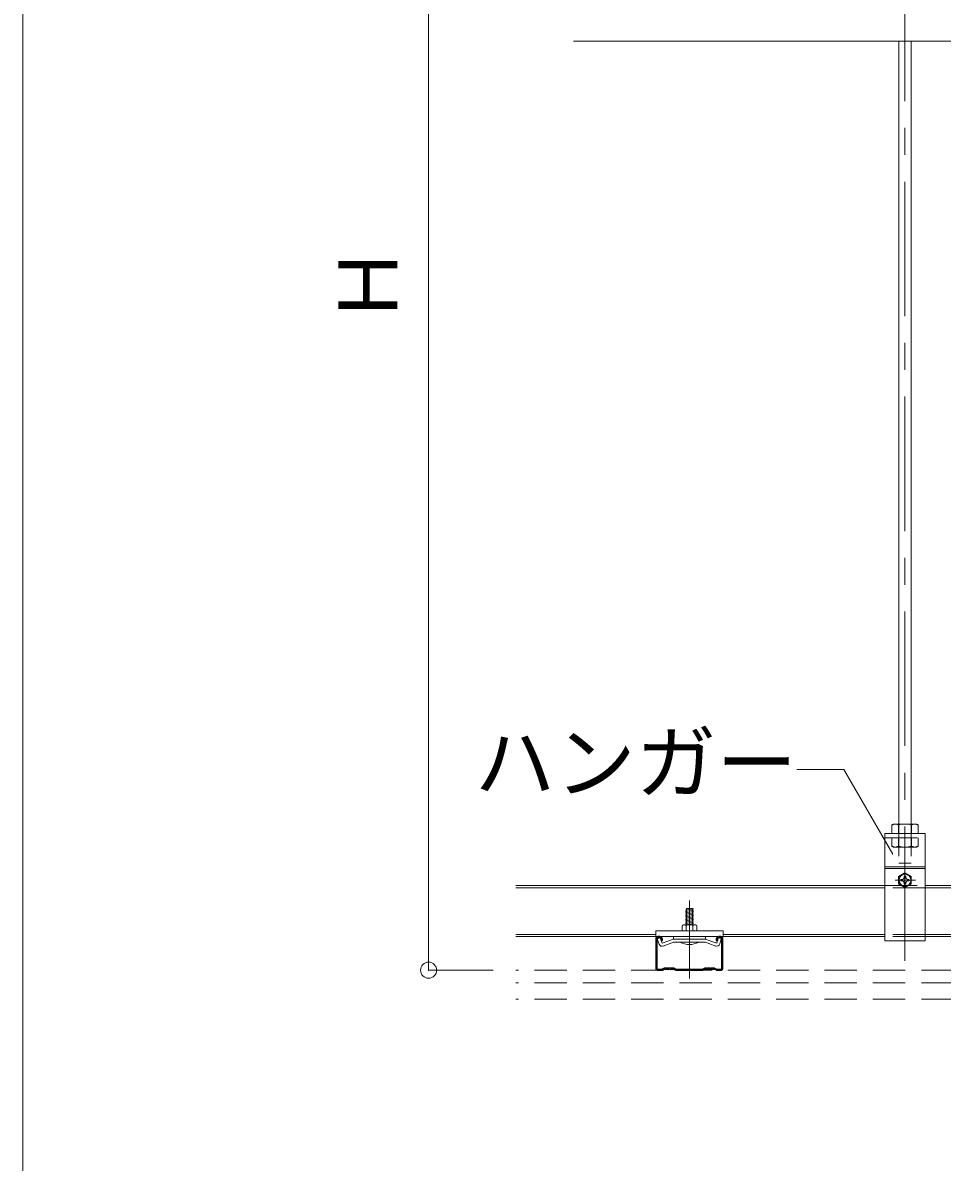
# Model space of a CAD drawing. Units: millimetres on the paper, with parts at other scales. Extents: x -195 to 195, y -135 to 133.
# Drawn here: x -195 to -160.77, y -67.06 to -24.66 of the extents above; entities that cross this region are included whole.
import ezdxf
from ezdxf.enums import TextEntityAlignment as Align

# ---------------------------------------------------------------- set-up
doc = ezdxf.new("R2010")
doc.units = ezdxf.units.MM
doc.header["$PDMODE"] = 32
doc.header["$PDSIZE"] = 0.6
doc.linetypes.add('CHAIN1', pattern=[8, 5, -1, 1, -1])
doc.linetypes.add('DASHED1', pattern=[1.8, 1.2, -0.6])
for name, color, linetype, lineweight in [('5-0_中心線', 4, 'CHAIN1', 9), ('5-1_吊り材', 7, 'Continuous', 18), ('5-2_野縁受け', 3, 'Continuous', 18), ('5-3_野縁', 2, 'Continuous', 25), ('5-5_寸法', 7, 'Continuous', 9), ('5-6_文字', 7, 'Continuous', 18), ('5-A_クリップ', 7, 'Continuous', 18), ('5-D_パネル', 4, 'DASHED1', 9), ('F-3_野縁', 7, 'Continuous', 18)]:
    doc.layers.add(name, color=color, linetype=linetype, lineweight=lineweight)
doc.styles.add('ＭＳ ゴシック', font='')
doc.styles.get('ＭＳ ゴシック').set_extended_font_data('MS Gothic')

msp = doc.modelspace()

# ---------------------------------------------------------------- linework, layer by layer
at = {"layer": '5-0_中心線'}
for p, q in [((-162.16, -59.57), (-162.16, -5.037)), ((-162.524, -56.563), (-161.768, -56.563)), ((-170.185, -60.217), (-170.185, -57.316))]:
    msp.add_line(p, q, dxfattribs=at)
at = {"layer": '5-1_吊り材'}
for p, q in [((-162.385, -54.473), (-162.385, -25.336)), ((-161.935, -54.473), (-161.935, -25.336)), ((-162.584, -54.473), (-162.65, -54.511)), ((-162.65, -54.823), (-162.65, -54.511)), ((-162.584, -54.473), (-161.735, -54.473)), ((-162.405, -54.823), (-162.405, -54.511)), ((-161.915, -54.823), (-161.915, -54.511)), ((-161.735, -54.473), (-161.67, -54.511)), ((-161.67, -54.823), (-161.67, -54.511)), ((-162.91, -54.823), (-161.41, -54.823)), ((-162.91, -58.823), (-162.91, -54.823)), ((-161.41, -54.823), (-161.41, -58.823)), ((-162.91, -56.063), (-161.41, -56.063)), ((-162.91, -56.133), (-161.41, -56.133)), ((-162.162, -56.288), (-162.4, -56.426)), ((-162.162, -56.288), (-161.924, -56.426)), ((-162.4, -56.426), (-162.4, -56.701)), ((-162.162, -56.838), (-162.4, -56.701)), ((-162.309, -56.533), (-162.28, -56.533)), ((-162.309, -56.593), (-162.28, -56.593)), ((-162.192, -56.416), (-162.192, -56.444)), ((-162.192, -56.71), (-162.192, -56.683)), ((-162.162, -56.838), (-161.924, -56.701)), ((-162.132, -56.416), (-162.132, -56.444)), ((-162.132, -56.416), (-162.132, -56.457)), ((-162.132, -56.71), (-162.132, -56.67)), ((-162.132, -56.71), (-162.132, -56.683)), ((-162.015, -56.533), (-162.044, -56.533)), ((-162.015, -56.593), (-162.044, -56.593)), ((-161.924, -56.426), (-161.924, -56.701)), ((-161.41, -58.823), (-162.91, -58.823))]:
    msp.add_line(p, q, dxfattribs=at)
at = {"layer": '5-1_吊り材', "linetype": 'DASHED1'}
for p, q in [((-162.385, -54.473), (-162.385, -55.936)), ((-161.935, -54.473), (-161.935, -55.936)), ((-162.91, -54.983), (-161.41, -54.983)), ((-162.65, -54.983), (-162.65, -55.296)), ((-162.405, -54.983), (-162.405, -55.296)), ((-161.915, -54.983), (-161.915, -55.296)), ((-161.67, -54.983), (-161.67, -55.296)), ((-162.584, -55.333), (-162.65, -55.296)), ((-161.735, -55.333), (-162.584, -55.333)), ((-161.735, -55.333), (-161.67, -55.296)), ((-162.385, -55.936), (-161.935, -55.936))]:
    msp.add_line(p, q, dxfattribs=at)
at = {"layer": '5-1_吊り材'}
msp.add_circle((-162.162, -56.563), 0.22, dxfattribs=at)
for centre, radius, start, end in [((-162.489, -54.812), 0.341, 96.3429, 118.0413), ((-162.535, -54.717), 0.244, 57.5712, 88.0446), ((-162.16, -55.284), 0.811, 72.412, 107.588), ((-161.784, -54.717), 0.244, 91.9554, 122.4288), ((-161.83, -54.812), 0.341, 61.9587, 83.6571), ((-162.162, -56.563), 0.15, 168.463, 191.5133), ((-162.272, -56.454), 0.0802, 264.363, 6.6734), ((-162.272, -56.673), 0.0802, 353.3265, 95.637), ((-162.162, -56.563), 0.15, 78.463, 101.537), ((-162.162, -56.563), 0.15, 258.463, 281.537), ((-162.052, -56.454), 0.0802, 173.3265, 275.637), ((-162.052, -56.673), 0.0802, 84.363, 186.6735), ((-162.162, -56.563), 0.15, 348.4867, 11.537)]:
    msp.add_arc(centre, radius, start, end, dxfattribs=at)
at = {"layer": '5-1_吊り材', "linetype": 'DASHED1'}
for centre, radius, start, end in [((-162.489, -54.995), 0.341, 241.9587, 263.6571), ((-162.535, -55.09), 0.244, 271.9554, 302.4288), ((-162.16, -54.523), 0.811, 252.412, 287.588), ((-161.784, -55.09), 0.244, 237.5712, 268.0446), ((-161.83, -54.995), 0.341, 276.3429, 298.0413)]:
    msp.add_arc(centre, radius, start, end, dxfattribs=at)
at = {"layer": '5-2_野縁受け'}
for p, q in [((-176.642, -56.763), (-162.91, -56.763)), ((-161.41, -56.763), (-117.91, -56.763)), ((-176.642, -56.843), (-162.91, -56.843)), ((-161.41, -56.843), (-117.91, -56.843)), ((-176.642, -58.583), (-171.433, -58.583)), ((-176.642, -58.663), (-162.91, -58.663)), ((-168.933, -58.583), (-162.91, -58.583)), ((-161.41, -58.583), (-156.283, -58.583)), ((-161.41, -58.663), (-156.283, -58.663))]:
    msp.add_line(p, q, dxfattribs=at)
at = {"layer": '5-2_野縁受け', "linetype": 'DASHED1'}
for p, q in [((-162.91, -56.763), (-161.41, -56.763)), ((-161.41, -56.843), (-162.91, -56.843)), ((-161.41, -58.583), (-162.91, -58.583)), ((-161.41, -58.663), (-162.91, -58.663))]:
    msp.add_line(p, q, dxfattribs=at)
at = {"layer": '5-3_野縁'}
for p, q in [((-171.435, -58.738), (-171.435, -59.838)), ((-171.395, -58.738), (-171.395, -59.838)), ((-171.285, -58.663), (-171.36, -58.663)), ((-171.285, -58.703), (-171.36, -58.703)), ((-171.225, -58.813), (-171.225, -58.763)), ((-171.225, -58.813), (-171.185, -58.813)), ((-171.185, -58.813), (-171.185, -58.763)), ((-169.185, -58.763), (-169.185, -58.813)), ((-169.185, -58.813), (-169.145, -58.813)), ((-169.145, -58.763), (-169.145, -58.813)), ((-169.01, -58.663), (-169.085, -58.663)), ((-169.01, -58.703), (-169.085, -58.703)), ((-168.975, -59.838), (-168.975, -58.738)), ((-168.935, -59.838), (-168.935, -58.738)), ((-171.36, -59.873), (-171.206, -59.873)), ((-171.36, -59.913), (-171.194, -59.913)), ((-171.122, -59.837), (-171.2, -59.872)), ((-171.194, -59.913), (-171.106, -59.873)), ((-171.088, -59.876), (-171.092, -59.874)), ((-171.067, -59.842), (-171.071, -59.84)), ((-171.052, -59.842), (-171.048, -59.84)), ((-171.031, -59.876), (-171.027, -59.874)), ((-171.008, -59.876), (-171.012, -59.874)), ((-170.987, -59.842), (-170.991, -59.84)), ((-170.972, -59.842), (-170.968, -59.84)), ((-170.951, -59.876), (-170.947, -59.874)), ((-170.928, -59.876), (-170.932, -59.874)), ((-170.907, -59.842), (-170.911, -59.84)), ((-170.892, -59.842), (-170.888, -59.84)), ((-170.871, -59.876), (-170.867, -59.874)), ((-170.848, -59.876), (-170.852, -59.874)), ((-170.827, -59.842), (-170.831, -59.84)), ((-170.812, -59.842), (-170.808, -59.84)), ((-170.791, -59.876), (-170.787, -59.874)), ((-170.773, -59.873), (-170.685, -59.913)), ((-170.757, -59.837), (-170.679, -59.872)), ((-170.685, -59.913), (-169.684, -59.913)), ((-170.674, -59.873), (-169.696, -59.873)), ((-169.612, -59.837), (-169.69, -59.872)), ((-169.596, -59.873), (-169.684, -59.913)), ((-169.578, -59.876), (-169.582, -59.874)), ((-169.557, -59.842), (-169.561, -59.84)), ((-169.542, -59.842), (-169.538, -59.84)), ((-169.521, -59.876), (-169.517, -59.874)), ((-169.498, -59.876), (-169.502, -59.874)), ((-169.477, -59.842), (-169.481, -59.84)), ((-169.462, -59.842), (-169.458, -59.84)), ((-169.441, -59.876), (-169.437, -59.874)), ((-169.418, -59.876), (-169.422, -59.874)), ((-169.397, -59.842), (-169.401, -59.84)), ((-169.382, -59.842), (-169.378, -59.84)), ((-169.361, -59.876), (-169.357, -59.874)), ((-169.338, -59.876), (-169.342, -59.874)), ((-169.317, -59.842), (-169.321, -59.84)), ((-169.302, -59.842), (-169.298, -59.84)), ((-169.281, -59.876), (-169.277, -59.874)), ((-169.175, -59.913), (-169.263, -59.873)), ((-169.247, -59.837), (-169.169, -59.872)), ((-169.175, -59.913), (-169.01, -59.913)), ((-169.164, -59.873), (-169.01, -59.873))]:
    msp.add_line(p, q, dxfattribs=at)
for centre, radius, start, end in [((-171.36, -58.738), 0.075, 90, 180), ((-171.36, -58.738), 0.035, 90, 180), ((-171.285, -58.763), 0.1, 0, 90), ((-171.285, -58.763), 0.06, 0, 90), ((-169.085, -58.763), 0.1, 90, 180), ((-169.085, -58.763), 0.06, 90, 180), ((-169.01, -58.738), 0.075, 0, 90), ((-169.01, -58.738), 0.035, 0, 90), ((-171.36, -59.838), 0.075, 180, 270), ((-171.36, -59.838), 0.035, 180, 270), ((-171.206, -59.858), 0.015, 270, 294.4465), ((-171.206, -59.858), 0.055, 270, 294.4465), ((-171.1, -59.887), 0.055, 58.5241, 114.4465), ((-171.1, -59.887), 0.015, 58.5241, 114.4465), ((-171.06, -59.829), 0.055, 238.524, 301.4759), ((-171.06, -59.829), 0.015, 238.524, 301.4759), ((-171.02, -59.887), 0.055, 58.5241, 121.4759), ((-171.02, -59.887), 0.015, 58.5241, 121.4759), ((-170.98, -59.829), 0.055, 238.524, 301.4759), ((-170.98, -59.829), 0.015, 238.524, 301.4759), ((-170.94, -59.887), 0.055, 90, 121.4759), ((-170.94, -59.887), 0.015, 90, 121.4759), ((-170.94, -59.887), 0.055, 58.5241, 90), ((-170.94, -59.887), 0.015, 58.5241, 90), ((-170.9, -59.829), 0.055, 238.524, 301.4759), ((-170.9, -59.829), 0.015, 238.524, 301.4759), ((-170.86, -59.887), 0.055, 58.5241, 121.4759), ((-170.86, -59.887), 0.015, 58.5241, 121.4759), ((-170.82, -59.829), 0.055, 238.524, 301.4759), ((-170.82, -59.829), 0.015, 238.524, 301.4759), ((-170.78, -59.887), 0.055, 65.5535, 121.4759), ((-170.78, -59.887), 0.015, 65.5535, 121.4759), ((-170.673, -59.858), 0.055, 245.5535, 269.6159), ((-170.673, -59.858), 0.015, 245.5535, 270), ((-169.696, -59.858), 0.015, 270, 294.4465), ((-169.696, -59.858), 0.055, 270.3841, 294.4465), ((-169.59, -59.887), 0.055, 58.5241, 114.4465), ((-169.59, -59.887), 0.015, 58.5241, 114.4465), ((-169.55, -59.829), 0.055, 238.524, 301.4759), ((-169.55, -59.829), 0.015, 238.524, 301.4759), ((-169.51, -59.887), 0.055, 58.5241, 121.4759), ((-169.51, -59.887), 0.015, 58.5241, 121.4759), ((-169.47, -59.829), 0.055, 238.524, 301.4759), ((-169.47, -59.829), 0.015, 238.524, 301.4759), ((-169.43, -59.887), 0.055, 90, 121.4759), ((-169.43, -59.887), 0.015, 90, 121.4759), ((-169.43, -59.887), 0.055, 58.5241, 90), ((-169.43, -59.887), 0.015, 58.5241, 90), ((-169.39, -59.829), 0.055, 238.524, 301.4759), ((-169.39, -59.829), 0.015, 238.524, 301.4759), ((-169.35, -59.887), 0.055, 58.5241, 121.4759), ((-169.35, -59.887), 0.015, 58.5241, 121.4759), ((-169.31, -59.829), 0.055, 238.524, 301.4759), ((-169.31, -59.829), 0.015, 238.524, 301.4759), ((-169.27, -59.887), 0.055, 65.5535, 121.4759), ((-169.27, -59.887), 0.015, 65.5535, 121.4759), ((-169.163, -59.858), 0.055, 245.5535, 270), ((-169.163, -59.858), 0.015, 245.5535, 270), ((-169.01, -59.838), 0.035, 270, 0), ((-169.01, -59.838), 0.075, 270, 0)]:
    msp.add_arc(centre, radius, start, end, dxfattribs=at)
at = {"layer": '5-5_寸法', "color": 4}
for p, q in [((-179.894, -8.913), (-179.894, -59.913)), ((-179.894, -59.913), (-177.492, -59.913))]:
    msp.add_line(p, q, dxfattribs=at)
at = {"layer": '5-5_寸法'}
msp.add_point((-179.894, -59.913), dxfattribs=at)
at = {"layer": '5-6_文字'}
for p, q in [((-174.497, -25.336), (-104.041, -25.336)), ((-164.432, -52.44), (-166.182, -52.44)), ((-164.432, -52.44), (-162.607, -55.6))]:
    msp.add_line(p, q, dxfattribs=at)
at = {"layer": '5-A_クリップ'}
for p, q in [((-170.033, -57.631), (-170.333, -57.673)), ((-170.296, -58.223), (-170.296, -57.623)), ((-170.296, -57.623), (-170.071, -57.623)), ((-170.033, -57.631), (-170.071, -57.623)), ((-170.071, -58.223), (-170.071, -57.624)), ((-170.033, -57.681), (-170.071, -57.661)), ((-170.333, -57.673), (-170.296, -57.693)), ((-170.033, -57.681), (-170.333, -57.723)), ((-170.333, -57.723), (-170.296, -57.743)), ((-170.033, -57.731), (-170.071, -57.711)), ((-170.033, -57.781), (-170.071, -57.761)), ((-170.033, -57.831), (-170.071, -57.811)), ((-170.033, -57.881), (-170.071, -57.861)), ((-170.033, -57.931), (-170.071, -57.911)), ((-170.033, -57.981), (-170.071, -57.961)), ((-170.033, -58.031), (-170.071, -58.011)), ((-170.033, -58.081), (-170.071, -58.061)), ((-171.433, -58.448), (-168.933, -58.448)), ((-171.433, -58.448), (-171.433, -58.663)), ((-170.458, -58.273), (-170.458, -58.448)), ((-170.458, -58.448), (-169.908, -58.448)), ((-170.425, -58.232), (-170.448, -58.244)), ((-170.425, -58.232), (-170.448, -58.244)), ((-170.408, -58.223), (-169.958, -58.223)), ((-170.39, -58.228), (-170.308, -58.249)), ((-170.39, -58.228), (-170.308, -58.249)), ((-170.333, -58.173), (-170.296, -58.193)), ((-170.033, -58.181), (-170.333, -58.223)), ((-170.033, -58.181), (-170.333, -58.223)), ((-170.308, -58.249), (-170.308, -58.249)), ((-170.308, -58.249), (-170.308, -58.448)), ((-170.072, -58.243), (-170.058, -58.248)), ((-170.033, -58.131), (-170.071, -58.111)), ((-170.033, -58.181), (-170.071, -58.161)), ((-170.033, -58.181), (-170.071, -58.161)), ((-170.047, -58.223), (-170.071, -58.211)), ((-170.047, -58.223), (-170.071, -58.211)), ((-169.976, -58.228), (-170.058, -58.248)), ((-169.976, -58.228), (-170.058, -58.248)), ((-169.942, -58.232), (-169.918, -58.243)), ((-169.942, -58.232), (-169.918, -58.243)), ((-169.908, -58.273), (-169.908, -58.448)), ((-168.933, -58.663), (-168.933, -58.448)), ((-171.433, -58.663), (-168.933, -58.663)), ((-171.273, -58.713), (-171.381, -58.752)), ((-171.321, -58.916), (-171.381, -58.752)), ((-171.311, -58.945), (-171.381, -58.752)), ((-171.201, -58.91), (-171.273, -58.713)), ((-170.783, -58.758), (-171.201, -58.91)), ((-171.162, -59.013), (-170.778, -58.873)), ((-170.783, -58.663), (-170.783, -58.758)), ((-170.783, -58.758), (-170.183, -58.758)), ((-169.833, -58.873), (-170.533, -58.873)), ((-169.583, -58.758), (-170.183, -58.758)), ((-169.583, -58.758), (-170.183, -58.758)), ((-169.583, -58.758), (-170.183, -58.758)), ((-170.183, -58.873), (-169.726, -58.873)), ((-170.183, -58.873), (-169.697, -58.873)), ((-170.183, -58.873), (-169.622, -58.873)), ((-169.709, -58.873), (-169.622, -58.873)), ((-169.684, -58.873), (-169.589, -58.873)), ((-169.426, -58.932), (-169.589, -58.873)), ((-169.583, -58.663), (-169.583, -58.758)), ((-169.583, -58.758), (-169.213, -58.893)), ((-169.204, -59.013), (-169.463, -58.919)), ((-169.228, -58.887), (-169.165, -58.91)), ((-169.053, -58.935), (-169, -58.737))]:
    msp.add_line(p, q, dxfattribs=at)
for points in [[(-170.033, -57.731), (-170.333, -57.773), (-170.296, -57.793)], [(-170.033, -57.781), (-170.333, -57.823), (-170.296, -57.843)], [(-170.033, -57.831), (-170.333, -57.873), (-170.296, -57.893)], [(-170.033, -57.881), (-170.333, -57.923), (-170.296, -57.943)], [(-170.033, -57.931), (-170.333, -57.973), (-170.296, -57.993)], [(-170.033, -57.981), (-170.333, -58.023), (-170.296, -58.043)], [(-170.033, -58.031), (-170.333, -58.073), (-170.296, -58.093)], [(-170.033, -58.081), (-170.333, -58.123), (-170.296, -58.143)], [(-170.033, -58.131), (-170.333, -58.173), (-170.296, -58.193)], [(-170.072, -58.243), (-170.058, -58.248), (-170.058, -58.448)], [(-171.201, -58.91), (-171.273, -58.713), (-171.381, -58.752)], [(-170.183, -58.873), (-170.744, -58.873), (-170.778, -58.873)], [(-169.165, -58.91), (-169.111, -58.707), (-169, -58.737)]]:
    msp.add_lwpolyline(points, dxfattribs=at)
for centre, radius, start, end in [((-170.408, -58.273), 0.05, 90, 180), ((-170.402, -58.276), 0.05, 75.942, 116.6021), ((-170.402, -58.276), 0.05, 75.942, 116.6021), ((-170.183, -58.549), 0.325, 70.0181, 112.6198), ((-170.183, -58.549), 0.325, 70.0181, 112.6198), ((-169.964, -58.276), 0.05, 63.7347, 103.8602), ((-169.964, -58.276), 0.05, 63.7347, 103.8602), ((-169.958, -58.273), 0.05, 0, 90), ((-170.183, -58.173), 0.783, 243.4349, 296.565), ((-169.164, -58.905), 0.115, 245, 345), ((-171.203, -58.905), 0.115, 200, 300)]:
    msp.add_arc(centre, radius, start, end, dxfattribs=at)
at = {"layer": '5-D_パネル'}
for p, q in [((-10.951, -59.913), (-176.642, -59.913)), ((-10.951, -60.388), (-176.642, -60.388)), ((-10.951, -60.988), (-176.642, -60.988))]:
    msp.add_line(p, q, dxfattribs=at)
at = {"layer": 'F-3_野縁', "color": 3}
msp.add_line((-195, 132.5), (-195, -132.5), dxfattribs=at)

# ---------------------------------------------------------------- texts
at = {"layer": '5-5_寸法', "style": 'ＭＳ ゴシック'}
msp.add_text('Ｈ', height=2.199, rotation=90, dxfattribs=at).set_placement((-180.394, -35.913), align=Align.BOTTOM_LEFT)
at = {"layer": '5-6_文字', "style": 'ＭＳ ゴシック'}
msp.add_text('ハンガー', height=2.199, dxfattribs=at).set_placement((-178.182, -53.94), align=Align.BOTTOM_LEFT)

doc.saveas('drawing.dxf')
